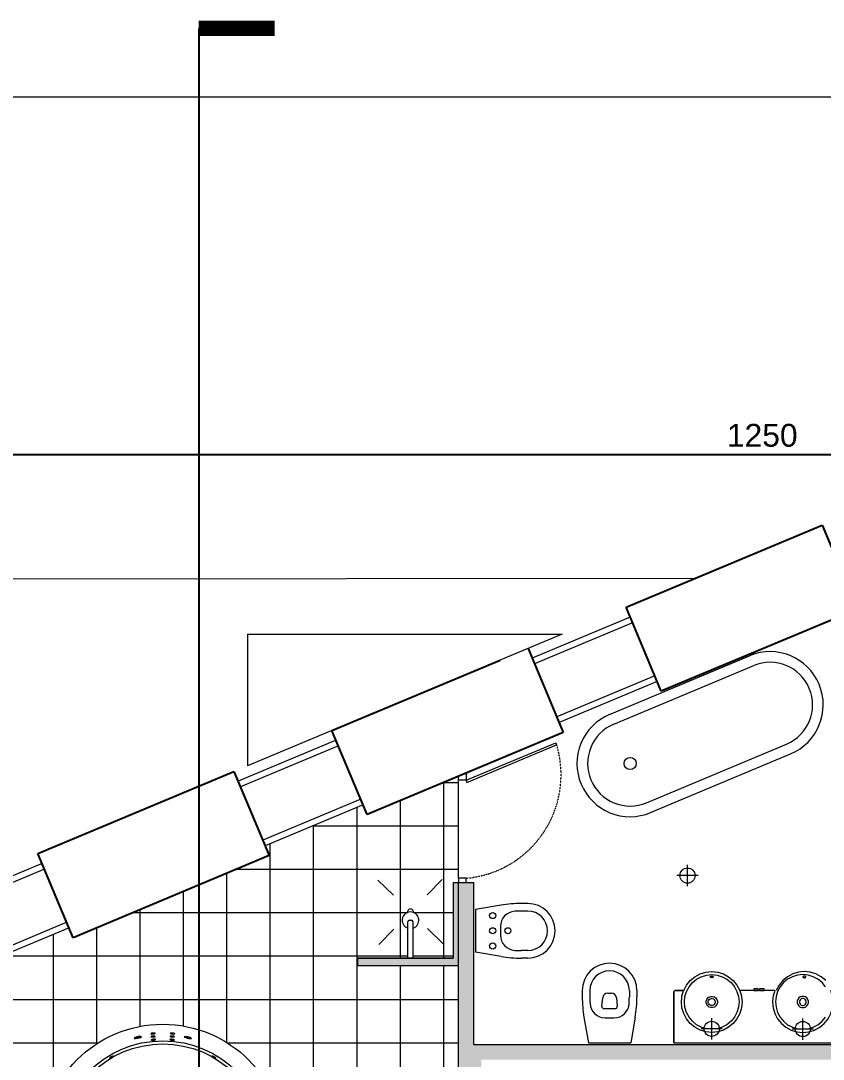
# Model space of a CAD drawing. Header units: millimetres. Extents: x 19901 to 59163, y 13732 to 30178.
# Drawn here: x 42395 to 42923, y 28216 to 28900 of the extents above; entities that cross this region are included whole.
import ezdxf

# ---------------------------------------------------------------- set-up
doc = ezdxf.new("R2010")
doc.units = ezdxf.units.MM
doc.linetypes.add('TRATTEGGIATA2', pattern=[0.375, 0.25, -0.125])
doc.layers.get('0').update_dxf_attribs({"lineweight": 18})
doc.layers.add('A-ANNO-SYMB', color=3, linetype='Continuous')
for name, color, linetype, lineweight in [('A-FURN', 8, 'Continuous', 13), ('CAMPITURA', 9, 'Continuous', 13), ('MURO', 1, 'Continuous', 25), ('Pavimentazione esterna', 51, 'Continuous', 15), ('PROIEZIONI', 145, 'Continuous', 13), ('QUOTE', 252, 'Continuous', 13), ('Vetro', 150, 'Continuous', 15), ('Wall', 255, 'Continuous', 20)]:
    doc.layers.add(name, color=color, linetype=linetype, lineweight=lineweight)
doc.styles.get("Standard").update_dxf_attribs({"font": 'arial.ttf'})
doc.dimstyles.new('1-1', dxfattribs={"dimtxt": 15, "dimasz": 10, "dimexe": 10, "dimexo": 10, "dimgap": 5, "dimtad": 1, "dimdec": 0, "dimtxsty": 'Standard', "dimblk": 'ARCHTICK', "dimcen": 2.5, "dimdle": 10, "dimadec": 0, "dimazin": 0, "dimtfac": 1, "dimtdec": 0, "dimtmove": 0, "dimatfit": 3, "dimldrblk": 'ARCHTICK', "dimfxl": 1, "dimarcsym": 0})
pattern_1 = [(90, (15327.046, 10910.573), (-28.575, 0), []), (180, (15327.046, 10910.573), (-2e-15, -28.575), [])]

# ---------------------------------------------------------------- blocks, each defined once
blk = doc.blocks.new('_ArchTick')
at = {"color": 0, "linetype": 'ByBlock', "const_width": 0.15}
blk.add_lwpolyline([(-0.5, -0.5), (0.5, 0.5)], dxfattribs=at)
blk = doc.blocks.new('*D9')
at = {"layer": 'Defpoints', "color": 0, "transparency": 16777216}
for p in [(42258.16, 28614.23), (42258.16, 28532.49), (43508.16, 28533.14)]:
    blk.add_point(p, dxfattribs=at)
at = {"layer": 'QUOTE', "color": 0, "lineweight": -2, "transparency": 16777216}
for p, q in [((42258.16, 28542.49), (42258.16, 28624.23)), ((43508.16, 28543.14), (43508.16, 28624.23)), ((43518.16, 28614.23), (42248.16, 28614.23))]:
    blk.add_line(p, q, dxfattribs=at)
at = {"layer": 'QUOTE', "color": 0, "lineweight": -2, "transparency": 16777216, "xscale": 10, "yscale": 10, "zscale": 10, "rotation": 180}
blk.add_blockref('_ArchTick', (42258.16, 28614.23), dxfattribs=at)
at = {"layer": 'QUOTE', "color": 0, "lineweight": -2, "transparency": 16777216, "xscale": 10, "yscale": 10, "zscale": 10}
blk.add_blockref('_ArchTick', (43508.16, 28614.23), dxfattribs=at)
at = {"layer": 'QUOTE', "color": 0, "transparency": 16777216, "insert": (42883.16, 28626.89), "char_height": 15, "attachment_point": 5}
blk.add_mtext('1250', dxfattribs=at)

msp = doc.modelspace()

# ---------------------------------------------------------------- hatches: boundary and pattern name
at = {"layer": 'CAMPITURA'}
h = msp.add_hatch(color=256, dxfattribs=at)
h.dxf.hatch_style = 1
h.paths.add_polyline_path([(42683.16, 28332.63), (42679.79, 28332.66), (42679.41, 28282.68), (42616.41, 28282.68), (42616.41, 28277.68), (42683.16, 28277.68)])
h.paths.add_polyline_path([(42698.16, 28102.02), (42683.16, 28102.02), (42683.16, 28092.02), (42698.16, 28092.02)])
h.paths.add_polyline_path([(42698.16, 28012.02), (42683.16, 28012.02), (42683.16, 28002.02), (42698.16, 28002.02)])
h = msp.add_hatch(color=9, dxfattribs=at)
h.dxf.hatch_style = 1
h.paths.add_polyline_path([(43058.16, 28225.9), (42693.16, 28225.9), (42693.16, 28332.56), (42683.16, 28332.63), (42683.16, 28210.9), (42698.16, 28210.9), (42698.16, 28215.9), (43058.16, 28215.9)])
h.paths.add_polyline_path([(43508.16, 28329.9), (43478.16, 28329.9), (43478.16, 27783.14), (43438.16, 27783.14), (43438.16, 27773.14), (43438.16, 27767.42), (43438.16, 27763.14), (43438.16, 27757.79), (43438.16, 27753.14), (43508.16, 27753.14)])
at = {"layer": 'Pavimentazione esterna'}
h = msp.add_hatch(dxfattribs=at)
h.set_pattern_fill('ANSI37', color=256, scale=9, angle=45)
h.set_pattern_definition(pattern_1)
edge = h.paths.add_edge_path()
edge.add_line((42679.79, 28332.66), (42683.16, 28332.63))
edge.add_line((42683.16, 28332.63), (42683.16, 28335.41))
edge.add_line((42683.16, 28335.41), (42683.16, 28399.86))
edge.add_line((42683.16, 28399.86), (42683.16, 28402.56))
edge.add_line((42683.16, 28402.56), (42622.88, 28377.32))
edge.add_line((42622.88, 28377.32), (42620.18, 28383.77))
edge.add_line((42620.18, 28383.77), (42537.16, 28349.01))
edge.add_line((42537.16, 28349.01), (42539.87, 28342.56))
edge.add_line((42539.87, 28342.56), (42429.18, 28296.21))
edge.add_line((42429.18, 28296.21), (42426.48, 28302.66))
edge.add_line((42426.48, 28302.66), (42384.97, 28285.28))
edge.add_line((42384.97, 28285.28), (42616.41, 28277.68))
edge.add_line((42616.41, 28277.68), (42616.41, 28282.68))
edge.add_line((42616.41, 28282.68), (42649.69, 28282.68))
edge.add_line((42649.69, 28282.68), (42649.69, 28302.47))
edge.add_arc((42651.41, 28307.68), 5.48, 111.02062, 251.71295, ccw=False)
edge.add_arc((42651.41, 28313.16), 2, -10.51031, 190.51031, ccw=False)
edge.add_arc((42651.41, 28307.68), 5.48, -71.71295, 68.97938, ccw=False)
edge.add_line((42653.13, 28302.47), (42653.13, 28282.68))
edge.add_line((42653.13, 28282.68), (42679.41, 28282.68))
edge.add_line((42679.41, 28282.68), (42679.79, 28332.66))
edge = h.paths.add_edge_path()
edge.add_line((42687.66, 28088.26), (42683.16, 28088.26))
edge.add_line((42683.16, 28088.26), (42683.16, 28084.49))
edge.add_line((42683.16, 28084.49), (42610.79, 28084.49))
edge.add_arc((42683.16, 28088.26), 72.47, 182.97774, 270)
edge.add_line((42683.16, 28015.79), (42687.66, 28015.79))
edge.add_line((42687.66, 28015.79), (42687.66, 28088.26))
h.paths.add_polyline_path([(42384.97, 28285.28), (42364.61, 28269.17), (42346.16, 28261.44), (42288.16, 28237.16), (42288.16, 27957.72), (42384.97, 27957.72)])
edge = h.paths.add_edge_path(flags=0)
edge.add_arc((42488.22, 28159.23), 69.1, 0, 360)
h.paths.add_polyline_path([(42593.56, 28278.43), (42384.97, 28285.28), (42384.97, 27957.72), (42583.02, 27957.72)])
edge = h.paths.add_edge_path(flags=0)
edge.add_arc((42488.22, 28159.23), 69.1, 0, 360)
edge = h.paths.add_edge_path(flags=16)
edge.add_arc((42488.22, 28159.23), 80, 0, 180)
edge.add_arc((42488.22, 28159.23), 80, 180, 360)
h = msp.add_hatch(dxfattribs=at)
h.set_pattern_fill('ANSI37', color=256, scale=9, angle=45)
h.set_pattern_definition(pattern_1)
h.paths.add_polyline_path([(42683.16, 28277.68), (42616.41, 28277.68), (42593.56, 28278.43), (42587.33, 28089.02), (42610.69, 28088.26), (42683.16, 28088.26), (42683.16, 28092.02), (42683.16, 28102.02), (42687.66, 28102.02), (42687.66, 28210.9), (42683.16, 28210.9)])

# ---------------------------------------------------------------- linework, layer by layer
msp.add_line((41634.61, 28849.8), (43634.61, 28849.8))
at = {"layer": 'A-ANNO-SYMB'}
msp.add_line((42511.9, 28894.92), (42511.9, 26705.81), dxfattribs=at)
at = {"layer": 'A-ANNO-SYMB', "const_width": 10}
msp.add_lwpolyline([(42561.9, 28894.92), (42511.9, 28894.92)], dxfattribs=at)
at = {"layer": 'A-FURN'}
for p, q in [((42782.58, 28443.19), (42874.82, 28481.81)), ((42785.29, 28436.73), (42877.53, 28475.36)), ((42920.62, 28463.05), (42920.62, 28463.05)), ((42806.91, 28385.08), (42899.15, 28423.7)), ((42809.62, 28378.62), (42901.86, 28417.24)), ((42763.82, 28398.39), (42763.82, 28398.39)), ((42629.97, 28334.05), (42640.16, 28324.13)), ((42672.3, 28334.6), (42662.38, 28324.41)), ((42694.16, 28314.76), (42694.16, 28286.76)), ((42649.69, 28282.68), (42649.69, 28306.68)), ((42650.69, 28307.68), (42652.13, 28307.68)), ((42653.13, 28282.68), (42653.13, 28306.68)), ((42630.51, 28291.72), (42640.44, 28301.91)), ((42662.66, 28302.19), (42672.85, 28292.26)), ((42693.16, 28300.76), (42693.16, 28300.76)), ((42693.16, 28300.76), (42693.16, 28300.76)), ((42693.16, 28300.76), (42693.16, 28300.76)), ((42693.16, 28300.76), (42693.16, 28300.76)), ((42693.16, 28300.76), (42693.16, 28300.76)), ((42693.16, 28300.76), (42693.16, 28300.76)), ((42693.16, 28300.76), (42693.16, 28300.76)), ((42693.16, 28300.76), (42693.16, 28300.76)), ((42693.16, 28300.76), (42693.16, 28300.76)), ((42693.16, 28300.76), (42693.16, 28300.76)), ((42693.16, 28300.76), (42693.16, 28300.76)), ((42693.16, 28300.76), (42693.16, 28300.76)), ((42693.16, 28300.76), (42693.16, 28300.76)), ((42693.16, 28300.76), (42693.16, 28300.76)), ((42693.16, 28300.76), (42693.16, 28300.76)), ((42693.16, 28300.76), (42693.16, 28300.76)), ((42693.16, 28300.76), (42693.16, 28300.76)), ((42693.16, 28300.76), (42693.16, 28300.76)), ((42693.16, 28300.76), (42693.16, 28300.76)), ((42693.16, 28300.76), (42693.16, 28300.76)), ((42693.16, 28300.76), (42693.16, 28300.76)), ((42693.16, 28300.76), (42693.16, 28300.76)), ((42693.16, 28300.76), (42693.16, 28300.76)), ((42693.16, 28300.76), (42693.16, 28300.76)), ((42693.16, 28300.76), (42693.16, 28300.76)), ((42693.16, 28300.76), (42693.16, 28300.76)), ((42693.16, 28300.76), (42693.16, 28300.76)), ((42693.16, 28300.76), (42693.16, 28300.76)), ((42693.16, 28300.76), (42693.16, 28300.76)), ((42693.16, 28300.76), (42693.16, 28300.76)), ((42693.16, 28300.76), (42693.16, 28300.76)), ((42693.16, 28300.76), (42693.16, 28300.76)), ((42693.16, 28300.76), (42693.16, 28300.76)), ((42693.16, 28300.76), (42693.16, 28300.76)), ((42693.16, 28300.76), (42693.16, 28300.76)), ((42693.16, 28300.76), (42693.16, 28300.76)), ((42693.16, 28300.76), (42693.16, 28300.76)), ((42693.16, 28300.76), (42693.16, 28300.76)), ((42693.16, 28300.76), (42693.16, 28300.76)), ((42693.16, 28300.76), (42693.16, 28300.76)), ((42693.16, 28300.76), (42693.16, 28300.76)), ((42693.16, 28300.76), (42693.16, 28300.76)), ((42693.16, 28300.76), (42693.16, 28300.76)), ((42693.16, 28300.76), (42693.16, 28300.76)), ((42693.16, 28300.76), (42693.16, 28300.76)), ((42693.16, 28300.76), (42693.16, 28300.76)), ((42693.16, 28300.76), (42693.16, 28300.76)), ((42693.16, 28300.76), (42693.16, 28300.76)), ((42693.16, 28300.76), (42693.16, 28300.76)), ((42693.16, 28300.76), (42693.16, 28300.76)), ((42693.16, 28300.76), (42693.16, 28300.76)), ((42649.69, 28282.68), (42653.13, 28282.68)), ((42838.78, 28270.53), (42842.24, 28272.38)), ((42842.24, 28272.38), (42845.99, 28273.52)), ((42845.99, 28273.52), (42849.89, 28273.9)), ((42849.89, 28273.9), (42853.8, 28273.52)), ((42853.8, 28273.52), (42857.55, 28272.38)), ((42857.55, 28272.38), (42861.01, 28270.53)), ((42903.24, 28272.38), (42899.78, 28270.53)), ((42906.99, 28273.52), (42903.24, 28272.38)), ((42910.89, 28273.9), (42906.99, 28273.52)), ((42914.8, 28273.52), (42910.89, 28273.9)), ((42918.55, 28272.38), (42914.8, 28273.52)), ((42922.01, 28270.53), (42918.55, 28272.38)), ((42831.42, 28261.56), (42833.27, 28265.02)), ((42833.27, 28265.02), (42835.75, 28268.05)), ((42835.75, 28268.05), (42838.78, 28270.53)), ((42861.01, 28270.53), (42864.04, 28268.05)), ((42864.04, 28268.05), (42866.52, 28265.02)), ((42866.52, 28265.02), (42868.37, 28261.56)), ((42894.27, 28265.02), (42892.42, 28261.56)), ((42896.75, 28268.05), (42894.27, 28265.02)), ((42899.78, 28270.53), (42896.75, 28268.05)), ((42925.04, 28268.05), (42922.01, 28270.53)), ((42824.96, 28260.66), (42824.89, 28260.2)), ((42824.89, 28260.2), (42824.96, 28260.66)), ((42824.89, 28260.2), (42824.89, 28226.9)), ((42824.89, 28226.9), (42824.89, 28260.2)), ((42825.14, 28261.06), (42824.96, 28260.66)), ((42824.96, 28260.66), (42825.14, 28261.06)), ((42825.42, 28261.31), (42825.14, 28261.06)), ((42825.14, 28261.06), (42825.42, 28261.31)), ((42825.76, 28261.4), (42825.42, 28261.31)), ((42825.42, 28261.31), (42825.76, 28261.4)), ((42831.37, 28261.4), (42825.76, 28261.4)), ((42825.76, 28261.4), (42831.37, 28261.4)), ((42831.37, 28261.4), (42831.42, 28261.56)), ((42868.37, 28261.56), (42868.42, 28261.4)), ((42891.37, 28261.4), (42868.42, 28261.4)), ((42880.58, 28262.51), (42877.58, 28262.51)), ((42877.58, 28262.51), (42877.58, 28261.4)), ((42877.58, 28261.4), (42880.58, 28261.4)), ((42880.58, 28261.4), (42880.58, 28262.51)), ((42881.43, 28261.4), (42880.58, 28261.4)), ((42884.43, 28262.51), (42881.43, 28262.51)), ((42881.43, 28262.51), (42881.43, 28261.4)), ((42881.43, 28261.4), (42884.43, 28261.4)), ((42884.43, 28261.4), (42884.43, 28262.51)), ((42891.42, 28261.56), (42891.37, 28261.4)), ((42768.6, 28226.9), (42796.6, 28226.9)), ((42824.89, 28226.9), (42934.89, 28226.9))]:
    msp.add_line(p, q, dxfattribs=at)
at = {"layer": 'A-FURN', "ltscale": 15}
for p, q in [((42711.13, 28317.64), (42694.16, 28314.76)), ((42728.66, 28318.76), (42724.5, 28318.76)), ((42728.66, 28313.76), (42724.5, 28313.76)), ((42710.72, 28303.65), (42710.72, 28297.87)), ((42711.13, 28283.89), (42694.16, 28286.76)), ((42728.66, 28287.76), (42724.5, 28287.76)), ((42728.66, 28282.76), (42724.5, 28282.76)), ((42764.6, 28261.4), (42764.6, 28257.24)), ((42769.6, 28261.4), (42769.6, 28257.24)), ((42781.35, 28259.68), (42783.85, 28259.68)), ((42795.6, 28261.4), (42795.6, 28257.24)), ((42800.6, 28261.4), (42800.6, 28257.24)), ((42777.52, 28251.2), (42778.06, 28256.71)), ((42787.13, 28256.71), (42787.68, 28251.2)), ((42779.01, 28249.55), (42786.18, 28249.55)), ((42765.72, 28243.87), (42768.6, 28226.9)), ((42779.71, 28243.46), (42785.49, 28243.46)), ((42799.47, 28243.87), (42796.6, 28226.9))]:
    msp.add_line(p, q, dxfattribs=at)
at = {"layer": 'A-FURN'}
for points in [[(42846.38, 28236.25), (42843.01, 28237.27), (42839.89, 28238.94), (42837.17, 28241.18), (42834.93, 28243.9), (42833.26, 28247.02), (42832.24, 28250.39), (42831.89, 28253.9), (42832.24, 28257.42), (42833.26, 28260.79), (42834.93, 28263.9), (42837.17, 28266.63), (42839.89, 28268.87), (42843.01, 28270.53), (42846.38, 28271.56), (42849.89, 28271.9), (42853.41, 28271.56), (42856.78, 28270.53), (42859.89, 28268.87), (42862.62, 28266.63), (42864.86, 28263.9), (42866.52, 28260.79), (42867.55, 28257.42), (42867.89, 28253.9), (42867.55, 28250.39), (42866.52, 28247.02), (42864.86, 28243.9), (42862.62, 28241.18), (42859.89, 28238.94), (42856.78, 28237.27), (42853.41, 28236.25), (42849.89, 28235.9)], [(42848.19, 28250.56), (42847.24, 28251.25), (42846.55, 28252.2), (42846.19, 28253.32), (42846.19, 28254.49), (42846.55, 28255.61), (42847.24, 28256.56), (42848.19, 28257.25), (42849.31, 28257.61), (42850.48, 28257.61), (42851.6, 28257.25), (42852.55, 28256.56), (42853.24, 28255.61), (42853.6, 28254.49), (42853.6, 28253.32), (42853.24, 28252.2), (42852.55, 28251.25), (42851.6, 28250.56), (42850.48, 28250.2), (42849.31, 28250.2)], [(42848.85, 28251.85), (42848.27, 28252.28), (42847.85, 28252.86), (42847.62, 28253.54), (42847.62, 28254.26), (42847.85, 28254.95), (42848.27, 28255.53), (42848.85, 28255.95), (42849.53, 28256.18), (42850.25, 28256.18), (42850.94, 28255.95), (42851.52, 28255.53), (42851.94, 28254.95), (42852.17, 28254.26), (42852.17, 28253.54), (42851.94, 28252.86), (42851.52, 28252.28), (42850.94, 28251.85), (42850.25, 28251.63), (42849.53, 28251.63)], [(42911.6, 28250.56), (42912.55, 28251.25), (42913.24, 28252.2), (42913.6, 28253.32), (42913.6, 28254.49), (42913.24, 28255.61), (42912.55, 28256.56), (42911.6, 28257.25), (42910.48, 28257.61), (42909.31, 28257.61), (42908.19, 28257.25), (42907.24, 28256.56), (42906.55, 28255.61), (42906.19, 28254.49), (42906.19, 28253.32), (42906.55, 28252.2), (42907.24, 28251.25), (42908.19, 28250.56), (42909.31, 28250.2), (42910.48, 28250.2)], [(42910.94, 28251.85), (42911.52, 28252.28), (42911.94, 28252.86), (42912.17, 28253.54), (42912.17, 28254.26), (42911.94, 28254.95), (42911.52, 28255.53), (42910.94, 28255.95), (42910.25, 28256.18), (42909.53, 28256.18), (42908.85, 28255.95), (42908.27, 28255.53), (42907.85, 28254.95), (42907.62, 28254.26), (42907.62, 28253.54), (42907.85, 28252.86), (42908.27, 28252.28), (42908.85, 28251.85), (42909.53, 28251.63), (42910.25, 28251.63)]]:
    msp.add_lwpolyline(points, close=True, dxfattribs=at)
for points in [[(42924.86, 28263.9), (42922.62, 28266.63), (42919.89, 28268.87), (42916.78, 28270.53), (42913.41, 28271.56), (42909.89, 28271.9), (42906.38, 28271.56), (42903.01, 28270.53), (42899.89, 28268.87), (42897.17, 28266.63), (42894.93, 28263.9), (42893.26, 28260.79), (42892.24, 28257.42), (42891.89, 28253.9), (42892.24, 28250.39), (42893.26, 28247.02), (42894.93, 28243.9), (42897.17, 28241.18), (42899.89, 28238.94), (42903.01, 28237.27), (42906.38, 28236.25), (42909.89, 28235.9), (42913.41, 28236.25), (42916.78, 28237.27), (42919.89, 28238.94), (42922.62, 28241.18), (42924.86, 28243.9)], [(42848.89, 28270.4), (42848.94, 28270.55), (42849.04, 28270.66)], [(42850.85, 28270.26), (42850.75, 28270.14), (42850.6, 28270.05), (42850.42, 28269.98), (42850.21, 28269.93), (42849.89, 28269.9), (42849.58, 28269.93), (42849.36, 28269.98), (42849.19, 28270.05), (42849.04, 28270.14), (42848.94, 28270.26), (42848.89, 28270.4)], [(42849.04, 28270.66), (42849.19, 28270.76), (42849.36, 28270.83), (42849.58, 28270.88), (42849.89, 28270.9), (42850.21, 28270.88), (42850.42, 28270.83), (42850.6, 28270.76), (42850.75, 28270.66), (42850.85, 28270.55), (42850.89, 28270.4), (42850.85, 28270.26)], [(42911.75, 28270.66), (42911.6, 28270.76), (42911.42, 28270.83), (42911.21, 28270.88), (42910.89, 28270.9), (42910.58, 28270.88), (42910.36, 28270.83), (42910.19, 28270.76), (42910.04, 28270.66), (42909.94, 28270.55), (42909.89, 28270.4), (42909.94, 28270.26)], [(42909.94, 28270.26), (42910.04, 28270.14), (42910.19, 28270.05), (42910.36, 28269.98), (42910.58, 28269.93), (42910.89, 28269.9), (42911.21, 28269.93), (42911.42, 28269.98), (42911.6, 28270.05), (42911.75, 28270.14), (42911.85, 28270.26), (42911.89, 28270.4)], [(42911.89, 28270.4), (42911.85, 28270.55), (42911.75, 28270.66)], [(42868.42, 28261.4), (42869.51, 28257.81), (42869.6, 28256.9), (42869.6, 28256.9), (42869.89, 28253.9), (42869.51, 28250), (42868.37, 28246.25), (42866.52, 28242.79), (42864.04, 28239.76), (42861.01, 28237.27), (42857.55, 28235.43), (42853.8, 28234.29), (42849.89, 28233.9), (42845.99, 28234.29), (42842.24, 28235.43), (42838.78, 28237.27), (42835.75, 28239.76), (42833.27, 28242.79), (42831.42, 28246.25), (42830.28, 28250), (42829.89, 28253.9), (42830.19, 28256.9), (42830.28, 28257.81), (42831.37, 28261.4)], [(42891.37, 28261.4), (42890.28, 28257.81), (42890.19, 28256.9), (42890.19, 28256.9), (42889.89, 28253.9), (42890.28, 28250), (42891.42, 28246.25), (42893.27, 28242.79), (42895.75, 28239.76), (42898.78, 28237.27), (42902.24, 28235.43), (42905.99, 28234.29), (42909.89, 28233.9), (42913.8, 28234.29), (42917.55, 28235.43), (42921.01, 28237.27), (42924.04, 28239.76), (42926.52, 28242.79), (42928.37, 28246.25), (42929.51, 28250), (42929.89, 28253.9), (42929.6, 28256.9), (42929.51, 28257.81), (42928.42, 28261.4)]]:
    msp.add_lwpolyline(points, dxfattribs=at)
for centre, radius in [((42796.1, 28410.9), 4), ((42488.22, 28159.23), 80), ((42488.22, 28159.23), 69.1), ((42488.22, 28159.23), 67)]:
    msp.add_circle(centre, radius, dxfattribs=at)
at = {"layer": 'A-FURN', "ltscale": 15}
for centre in [(42705.57, 28310.76), (42705.57, 28300.76), (42715.57, 28300.76), (42705.57, 28290.76)]:
    msp.add_circle(centre, 2, dxfattribs=at)
at = {"layer": 'A-FURN'}
for centre, radius, start, end in [((42888.34, 28449.53), 35, 22.72079, 112.72079), ((42888.34, 28449.53), 28, 22.72079, 112.72079), ((42888.34, 28449.53), 28, 292.72079, 22.72079), ((42888.34, 28449.53), 35, 292.72079, 22.72079), ((42796.1, 28410.9), 35, 112.72079, 202.72079), ((42796.1, 28410.9), 28, 112.72079, 202.72079), ((42796.1, 28410.9), 35, 202.72079, 292.72079), ((42796.1, 28410.9), 28, 202.72079, 292.72079), ((42721.16, 28302.76), 20, 270, 270), ((42651.41, 28307.68), 5.48, 288.28705, 251.71295), ((42651.41, 28313.16), 2, 349.48969, 190.51031), ((42650.69, 28306.68), 1, 90, 180), ((42652.13, 28306.68), 1, 0, 90), ((42693.16, 28300.76), 0.00003, 117.46583, 180), ((42693.16, 28300.76), 0.00003, 0, 117.46583), ((42693.16, 28300.76), 0.00003, 297.46583, 0), ((42693.16, 28300.76), 0.00003, 180, 297.46583), ((42693.16, 28300.76), 0.00003, 180, 297.46583), ((42693.16, 28300.76), 0.00001, 297.46583, 0), ((42693.16, 28300.76), 0.00001, 180, 297.46583), ((42693.16, 28300.76), 0.00001, 117.46583, 180), ((42693.16, 28300.76), 0.00001, 0, 117.46583), ((42693.16, 28300.76), 0.00001, 180, 297.46583), ((42693.16, 28300.76), 0.00001, 297.46583, 0), ((42693.16, 28300.76), 0.00001, 180, 297.46583), ((42693.16, 28300.76), 0.00001, 297.46583, 0), ((42693.16, 28300.76), 0.00001, 180, 297.46583), ((42693.16, 28300.76), 0.00001, 117.46583, 180), ((42693.16, 28300.76), 0.00001, 117.46583, 180), ((42693.16, 28300.76), 0.00001, 117.46583, 180), ((42693.16, 28300.76), 0.00001, 0, 117.46583), ((42693.16, 28300.76), 0.00001, 117.46583, 180), ((42693.16, 28300.76), 0.00001, 0, 117.46583), ((42693.16, 28300.76), 0.00001, 0, 90), ((42693.16, 28300.76), 0.00001, 0, 90), ((42693.16, 28300.76), 0.00001, 90, 180), ((42693.16, 28300.76), 0.00001, 180, 270), ((42693.16, 28300.76), 0.00001, 270, 0), ((42693.16, 28300.76), 0.00001, 0, 90), ((42693.16, 28300.76), 0.00001, 90, 180), ((42693.16, 28300.76), 0.00001, 270, 0), ((42693.16, 28300.76), 0.00001, 180, 270), ((42693.16, 28300.76), 0.00001, 90, 180), ((42693.16, 28300.76), 0.00001, 180, 270), ((42693.16, 28300.76), 0.00001, 270, 0), ((42693.16, 28300.76), 0.00001, 0, 90), ((42693.16, 28300.76), 0.00001, 90, 180), ((42693.16, 28300.76), 0.00001, 0, 90), ((42693.16, 28300.76), 0.00001, 270, 0), ((42693.16, 28300.76), 0.00001, 180, 270), ((42693.16, 28300.76), 0.00001, 90, 180)]:
    msp.add_arc(centre, radius, start, end, dxfattribs=at)
at = {"layer": 'A-FURN', "ltscale": 15}
for centre, radius, start, end in [((42720.72, 28303.65), 10, 93.33339, 180), ((42724.5, 28238.76), 80, 90, 99.61765), ((42724.5, 28238.76), 75, 90, 93.33339), ((42728.66, 28300.76), 18, 270, 90), ((42728.66, 28300.76), 13, 270, 90), ((42720.72, 28297.87), 10, 180, 266.66661), ((42724.5, 28362.76), 75, 266.66661, 270), ((42724.5, 28362.76), 80, 260.38235, 270), ((42782.6, 28261.4), 18, 0, 180), ((42780.6, 28254.9), 20, 0, 0), ((42782.6, 28261.4), 13, 0, 180), ((42781.35, 28256.38), 3.3, 90, 174.36203), ((42783.85, 28256.38), 3.3, 5.63797, 90), ((42844.6, 28257.24), 80, 180, 189.61765), ((42844.6, 28257.24), 75, 180, 183.33339), ((42779.71, 28253.46), 10, 183.33339, 270), ((42785.49, 28253.46), 10, 270, 356.66661), ((42720.6, 28257.24), 75, 356.66661, 0), ((42720.6, 28257.24), 80, 350.38235, 0), ((42779.01, 28251.05), 1.5, 174.36203, 270), ((42786.18, 28251.05), 1.5, 270, 5.63797)]:
    msp.add_arc(centre, radius, start, end, dxfattribs=at)
at = {"layer": 'A-FURN'}
for points in [[(42471.52, 28230.97), (42471.27, 28230.94), (42469.3, 28230.35), (42469.34, 28229.93)], [(42469.34, 28229.93), (42469.55, 28229.37), (42474.29, 28230.46), (42474.22, 28231.05)], [(42474.22, 28231.05), (42474.05, 28231.48), (42471.79, 28231.08), (42471.52, 28230.97)], [(42471.89, 28230.58), (42472.54, 28230.73), (42473.2, 28230.93), (42473.8, 28231.23)], [(42481.65, 28233.38), (42481.51, 28233.37), (42480.28, 28233.22), (42480.28, 28232.95)], [(42480.28, 28232.95), (42480.32, 28232.6), (42483.29, 28232.85), (42483.27, 28233.22)], [(42480.28, 28232.95), (42480.32, 28232.6), (42483.29, 28232.85), (42483.27, 28233.22)], [(42483.44, 28231.27), (42483.34, 28231.67), (42480.49, 28231.43), (42480.45, 28231.02)], [(42480.45, 28231.02), (42480.52, 28230.65), (42483.42, 28230.91), (42483.44, 28231.27)], [(42481.02, 28233.29), (42481.48, 28233.27), (42482.03, 28233.34), (42482.49, 28233.41)], [(42481.19, 28231.35), (42481.65, 28231.34), (42482.2, 28231.4), (42482.65, 28231.48)], [(42482.99, 28233.36), (42482.58, 28233.45), (42482.06, 28233.42), (42481.65, 28233.38)], [(42483.1, 28233.34), (42483.1, 28233.34), (42482.99, 28233.36), (42482.99, 28233.36)], [(42483.16, 28233.32), (42483.16, 28233.32), (42483.1, 28233.34), (42483.1, 28233.34)], [(42483.21, 28233.29), (42483.21, 28233.29), (42483.16, 28233.32), (42483.16, 28233.32)], [(42483.24, 28233.27), (42483.24, 28233.27), (42483.21, 28233.29), (42483.21, 28233.29)], [(42483.27, 28233.24), (42483.27, 28233.24), (42483.24, 28233.27), (42483.24, 28233.27)], [(42483.27, 28233.22), (42483.27, 28233.22), (42483.27, 28233.24), (42483.27, 28233.24)], [(42493.05, 28231.32), (42493.05, 28231.32), (42493.03, 28231.29), (42493.03, 28231.29)], [(42493.03, 28231.29), (42493.03, 28231.29), (42493.03, 28231.27), (42493.03, 28231.27)], [(42493.03, 28231.27), (42493.04, 28230.92), (42495.96, 28230.65), (42496.02, 28231.02)], [(42493.08, 28231.34), (42493.08, 28231.34), (42493.05, 28231.32), (42493.05, 28231.32)], [(42493.12, 28231.36), (42493.12, 28231.36), (42493.08, 28231.34), (42493.08, 28231.34)], [(42493.18, 28231.39), (42493.18, 28231.39), (42493.12, 28231.36), (42493.12, 28231.36)], [(42493.25, 28231.41), (42493.25, 28231.41), (42493.18, 28231.39), (42493.18, 28231.39)], [(42493.22, 28233.26), (42493.22, 28233.26), (42493.2, 28233.23), (42493.2, 28233.23)], [(42493.2, 28233.23), (42493.2, 28233.23), (42493.2, 28233.22), (42493.2, 28233.22)], [(42493.2, 28233.22), (42493.2, 28233.22), (42493.21, 28233.19), (42493.21, 28233.19)], [(42493.21, 28233.19), (42493.21, 28233.19), (42493.22, 28233.16), (42493.22, 28233.16)], [(42493.25, 28233.28), (42493.25, 28233.28), (42493.22, 28233.26), (42493.22, 28233.26)], [(42493.22, 28233.16), (42493.22, 28233.16), (42493.25, 28233.13), (42493.25, 28233.13)], [(42493.29, 28233.3), (42493.29, 28233.3), (42493.25, 28233.28), (42493.25, 28233.28)], [(42493.25, 28233.13), (42493.25, 28233.13), (42493.3, 28233.1), (42493.3, 28233.1)], [(42494.45, 28231.46), (42494.07, 28231.49), (42493.62, 28231.5), (42493.25, 28231.41)], [(42493.34, 28233.32), (42493.34, 28233.32), (42493.29, 28233.3), (42493.29, 28233.3)], [(42493.3, 28233.1), (42493.3, 28233.1), (42493.35, 28233.07), (42493.35, 28233.07)], [(42493.41, 28233.35), (42493.41, 28233.35), (42493.34, 28233.32), (42493.34, 28233.32)], [(42493.35, 28233.07), (42493.7, 28232.92), (42494.19, 28232.86), (42494.57, 28232.82)], [(42494.62, 28233.4), (42494.24, 28233.42), (42493.79, 28233.43), (42493.41, 28233.35)], [(42493.82, 28231.48), (42494.28, 28231.4), (42494.82, 28231.34), (42495.28, 28231.35)], [(42493.99, 28233.41), (42494.44, 28233.34), (42494.99, 28233.27), (42495.46, 28233.29)], [(42496.02, 28231.02), (42496.01, 28231.29), (42494.61, 28231.47), (42494.45, 28231.46)], [(42494.57, 28232.82), (42494.99, 28232.78), (42495.52, 28232.74), (42495.95, 28232.82)], [(42495.94, 28233.15), (42495.54, 28233.3), (42495.05, 28233.37), (42494.62, 28233.4)], [(42496.05, 28233.1), (42496.05, 28233.1), (42495.94, 28233.15), (42495.94, 28233.15)], [(42495.95, 28232.82), (42495.95, 28232.82), (42496.02, 28232.84), (42496.02, 28232.84)], [(42496.02, 28232.84), (42496.02, 28232.84), (42496.08, 28232.86), (42496.08, 28232.86)], [(42496.1, 28233.07), (42496.1, 28233.07), (42496.05, 28233.1), (42496.05, 28233.1)], [(42496.08, 28232.86), (42496.08, 28232.86), (42496.13, 28232.88), (42496.13, 28232.88)], [(42496.14, 28233.04), (42496.14, 28233.04), (42496.1, 28233.07), (42496.1, 28233.07)], [(42496.13, 28232.88), (42496.13, 28232.88), (42496.17, 28232.9), (42496.17, 28232.9)], [(42496.17, 28233.01), (42496.17, 28233.01), (42496.14, 28233.04), (42496.14, 28233.04)], [(42496.19, 28232.98), (42496.19, 28232.98), (42496.17, 28233.01), (42496.17, 28233.01)], [(42496.17, 28232.9), (42496.17, 28232.9), (42496.18, 28232.93), (42496.18, 28232.93)], [(42496.18, 28232.93), (42496.18, 28232.93), (42496.19, 28232.95), (42496.19, 28232.95)], [(42496.19, 28232.95), (42496.19, 28232.95), (42496.19, 28232.98), (42496.19, 28232.98)], [(42502.25, 28231.05), (42502.21, 28230.63), (42504.45, 28230.09), (42504.67, 28230.04)], [(42507.13, 28229.93), (42507.1, 28230.65), (42502.59, 28231.69), (42502.25, 28231.05)], [(42502.67, 28231.23), (42503.35, 28230.89), (42504.09, 28230.7), (42504.82, 28230.53)], [(42469.65, 28230.27), (42470.35, 28230.25), (42471.21, 28230.43), (42471.89, 28230.58)], [(42482, 28229.31), (42481.85, 28229.3), (42480.66, 28229.14), (42480.63, 28228.88)], [(42480.63, 28228.88), (42480.68, 28228.8), (42480.72, 28228.79), (42480.81, 28228.77)], [(42480.81, 28228.77), (42481.22, 28228.68), (42481.64, 28228.71), (42482.05, 28228.73)], [(42481.38, 28229.22), (42481.89, 28229.22), (42482.34, 28229.25), (42482.84, 28229.34)], [(42483.33, 28229.29), (42482.97, 28229.37), (42482.37, 28229.35), (42482, 28229.31)], [(42482.05, 28228.73), (42482.48, 28228.76), (42482.99, 28228.83), (42483.4, 28228.97)], [(42483.63, 28229.15), (42483.58, 28229.25), (42483.43, 28229.27), (42483.33, 28229.29)], [(42483.4, 28228.97), (42483.48, 28229.01), (42483.61, 28229.04), (42483.63, 28229.15)], [(42495.84, 28228.88), (42495.78, 28229.29), (42492.99, 28229.54), (42492.84, 28229.15)], [(42492.84, 28229.15), (42492.84, 28229.15), (42492.85, 28229.12), (42492.85, 28229.12)], [(42492.85, 28229.12), (42492.85, 28229.12), (42492.87, 28229.09), (42492.87, 28229.09)], [(42492.87, 28229.09), (42492.87, 28229.09), (42492.9, 28229.06), (42492.9, 28229.06)], [(42492.9, 28229.06), (42492.9, 28229.06), (42492.94, 28229.03), (42492.94, 28229.03)], [(42492.94, 28229.03), (42492.94, 28229.03), (42493, 28229), (42493, 28229)], [(42493, 28229), (42493.38, 28228.84), (42493.8, 28228.8), (42494.21, 28228.75)], [(42493.63, 28229.34), (42494.14, 28229.25), (42494.58, 28229.22), (42495.09, 28229.22)], [(42494.21, 28228.75), (42494.65, 28228.72), (42495.16, 28228.67), (42495.59, 28228.75)], [(42495.59, 28228.75), (42495.7, 28228.78), (42495.78, 28228.77), (42495.84, 28228.88)], [(42504.67, 28230.04), (42504.88, 28229.99), (42506.96, 28229.54), (42507.13, 28229.93)], [(42504.82, 28230.53), (42505.39, 28230.4), (42506.23, 28230.25), (42506.83, 28230.27)], [(42455.78, 28218.29), (42455.46, 28218.57), (42453.07, 28217.2), (42453.17, 28216.78)], [(42453.17, 28216.78), (42453.4, 28216.49), (42455.92, 28217.95), (42455.78, 28218.29)], [(42453.7, 28217.4), (42454.11, 28217.59), (42454.62, 28217.87), (42454.97, 28218.14)], [(42520.6, 28218.29), (42520.45, 28217.95), (42522.98, 28216.49), (42523.2, 28216.78)], [(42523.2, 28216.78), (42523.3, 28217.2), (42520.91, 28218.57), (42520.6, 28218.29)], [(42521.4, 28218.14), (42521.76, 28217.87), (42522.26, 28217.59), (42522.67, 28217.4)]]:
    msp.add_open_spline(points, degree=3, dxfattribs=at)
at = {"layer": 'MURO'}
for p, q in [((42793.41, 28513.77), (42922.55, 28567.85)), ((42922.55, 28567.85), (42945.72, 28512.5)), ((42816.59, 28458.43), (42793.41, 28513.77)), ((42945.72, 28512.5), (42816.59, 28458.43)), ((42728.85, 28486.73), (42752.02, 28431.39)), ((42599.71, 28432.66), (42710.4, 28479.01)), ((42622.88, 28377.32), (42599.71, 28432.66)), ((42752.02, 28431.39), (42622.88, 28377.32)), ((42406.01, 28351.55), (42535.14, 28405.62)), ((42535.14, 28405.62), (42558.32, 28350.28)), ((42429.18, 28296.21), (42406.01, 28351.55)), ((42558.32, 28350.28), (42429.18, 28296.21))]:
    msp.add_line(p, q, dxfattribs=at)
at = {"layer": 'Pavimentazione esterna'}
msp.add_line((42683.16, 28335.41), (42683.16, 28399.86), dxfattribs=at)
at = {"layer": 'PROIEZIONI'}
for p, q in [((42833.95, 28330.09), (42833.95, 28344.09)), ((42840.95, 28337.09), (42826.95, 28337.09)), ((42849.86, 28229.25), (42849.86, 28243.25)), ((42909.89, 28229.08), (42909.89, 28243.08)), ((42856.86, 28236.25), (42842.86, 28236.25)), ((42916.89, 28236.08), (42902.89, 28236.08))]:
    msp.add_line(p, q, dxfattribs=at)
for centre in [(42833.95, 28337.09), (42849.86, 28236.25), (42909.89, 28236.08)]:
    msp.add_circle(centre, 5, dxfattribs=at)
at = {"layer": 'Vetro'}
for p, q in [((42796.12, 28507.31), (42731.55, 28480.28)), ((42797.66, 28503.62), (42733.09, 28476.59)), ((42544.15, 28496.14), (42544.15, 28409.4)), ((42751.3, 28496.14), (42544.15, 28409.4)), ((42544.15, 28496.14), (42751.3, 28496.14)), ((42812.34, 28468.57), (42747.77, 28441.54)), ((42813.88, 28464.88), (42749.32, 28437.85)), ((42602.41, 28426.2), (42537.85, 28399.17)), ((42603.96, 28422.51), (42539.39, 28395.48)), ((42688.01, 28399.86), (42747.14, 28424.62)), ((42688.58, 28398.5), (42747.71, 28423.26)), ((42747.14, 28424.62), (42747.71, 28423.26)), ((42683.16, 28402.56), (42688.01, 28404.59)), ((42683.16, 28399.86), (42683.16, 28402.56)), ((42688.01, 28404.59), (42688.01, 28399.86)), ((42688.01, 28399.86), (42683.16, 28399.86)), ((42688.01, 28399.86), (42688.58, 28398.5)), ((42618.64, 28387.46), (42554.07, 28360.43)), ((42620.18, 28383.77), (42555.61, 28356.74)), ((42408.71, 28345.09), (42344.14, 28318.06)), ((42410.25, 28341.4), (42345.69, 28314.37)), ((42688.01, 28335.37), (42683.16, 28335.41)), ((42683.16, 28335.41), (42683.16, 28332.63)), ((42688.01, 28332.6), (42688.01, 28335.37)), ((42683.16, 28332.63), (42688.01, 28332.6)), ((42424.93, 28306.35), (42360.36, 28279.32)), ((42426.48, 28302.66), (42361.91, 28275.63))]:
    msp.add_line(p, q, dxfattribs=at)
at = {"layer": 'Vetro', "linetype": 'TRATTEGGIATA2', "ltscale": 0.25}
msp.add_arc((42682.2, 28403.54), 68.42, 274.87475, 16.75195, dxfattribs=at)
at = {"layer": 'Wall'}
for p, q in [((42258.16, 28532.49), (42839.31, 28532.99)), ((42679.79, 28332.66), (42693.16, 28332.56)), ((42679.79, 28282.68), (42679.79, 28332.66)), ((42683.16, 28210.9), (42683.16, 28332.63)), ((42693.16, 28225.9), (42693.16, 28332.56)), ((42616.41, 28282.68), (42679.41, 28282.68)), ((42679.79, 28282.68), (42616.41, 28282.68)), ((42616.41, 28282.68), (42616.41, 28277.68)), ((42683.16, 28277.68), (42616.41, 28277.68)), ((42693.16, 28225.9), (43058.16, 28225.9))]:
    msp.add_line(p, q, dxfattribs=at)

# ---------------------------------------------------------------- dimensions: what is measured, and where the dimension line sits
at = {"layer": 'QUOTE'}
dim = msp.add_linear_dim(base=(42258.16, 28614.23), p1=(43508.16, 28533.14), p2=(42258.16, 28532.49), dimstyle='1-1', dxfattribs=at)
dim.commit()
dim.dimension.update_dxf_attribs({"geometry": '*D9', "text_midpoint": (42883.16, 28626.89)})

doc.saveas('drawing.dxf')
